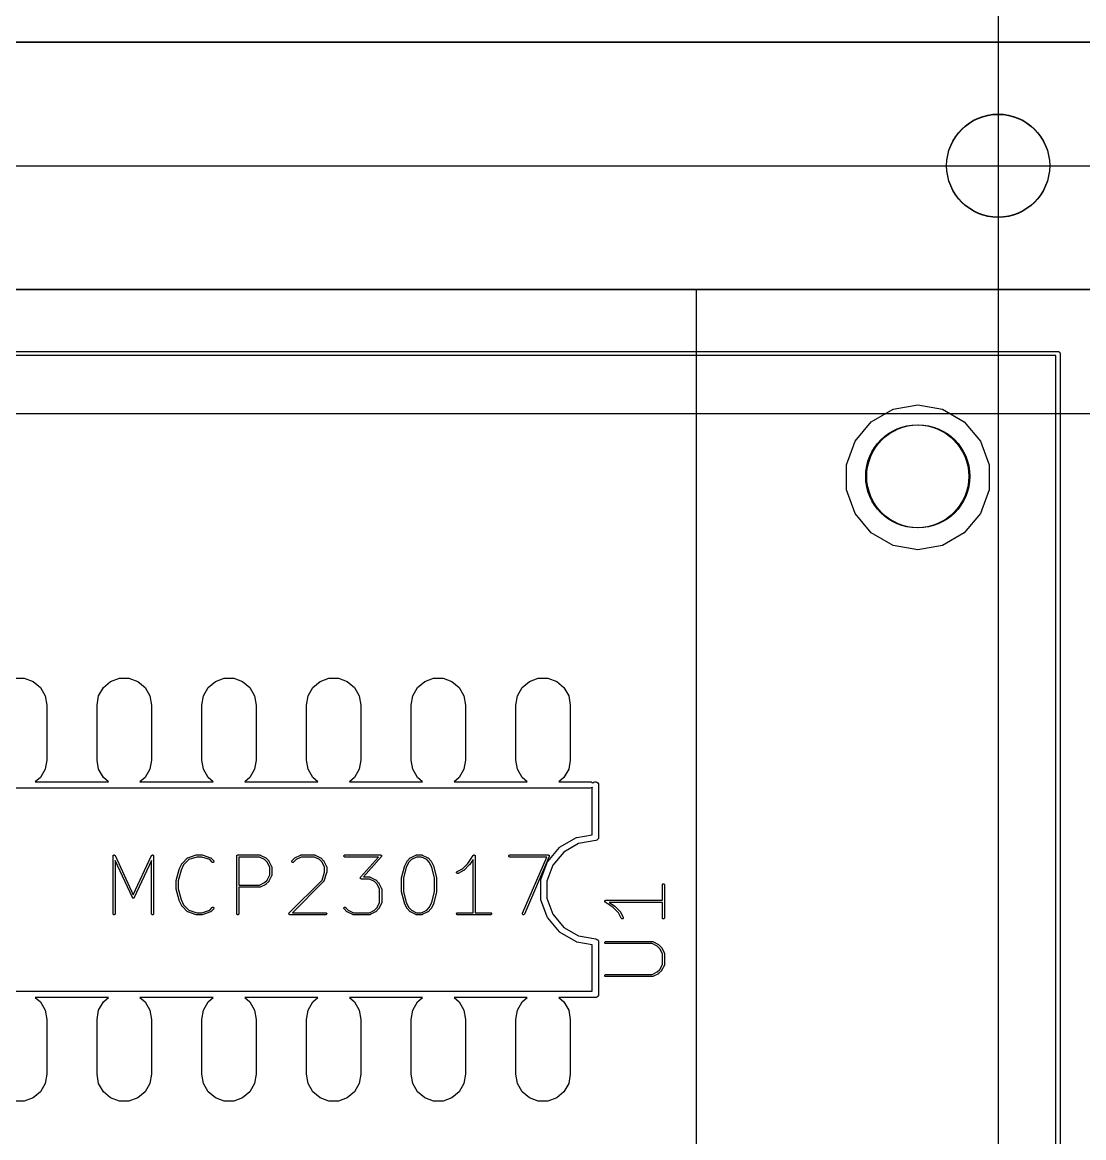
# Model space of a CAD drawing. Header units: millimetres. Extents: x 30 to 728, y -111 to 447.
# Drawn here: x 178.49 to 204.23, y 180.07 to 207.12 of the extents above; entities that cross this region are included whole.
import ezdxf

# ---------------------------------------------------------------- set-up
doc = ezdxf.new("R2010")
doc.units = ezdxf.units.MM
for name, color, linetype in [('BLACK', 7, 'Continuous'), ('プレート', 6, 'Continuous'), ('上壁', 4, 'Continuous'), ('下壁1', 150, 'Continuous'), ('下壁2', 2, 'Continuous'), ('化粧板', 1, 'Continuous'), ('参照PCB', 7, 'Continuous'), ('寸法', 21, 'Continuous'), ('裏面', 3, 'Continuous')]:
    doc.layers.add(name, color=color, linetype=linetype)
doc.layers.add('補助線', color=4, linetype='Continuous', transparency=0.8)

# ---------------------------------------------------------------- blocks, each defined once
blk = doc.blocks.new('hhskb-F.SilkS')
at = {"layer": 'BLACK'}
for p, q in [((165.999, -30.3493), (166.6, -30.2433)), ((166.6, -30.2433), (167.201, -30.3493)), ((165.471, -30.6543), (165.999, -30.3493)), ((167.201, -30.3493), (167.729, -30.6543)), ((165.079, -31.1217), (165.471, -30.6543)), ((167.729, -30.6543), (168.121, -31.1217)), ((164.87, -31.695), (165.079, -31.1217)), ((168.121, -31.1217), (168.33, -31.695)), ((164.87, -32.305), (164.87, -31.695)), ((168.33, -31.695), (168.33, -32.305)), ((165.079, -32.8783), (164.87, -32.305)), ((168.33, -32.305), (168.121, -32.8783)), ((165.471, -33.3457), (165.079, -32.8783)), ((168.121, -32.8783), (167.729, -33.3457)), ((165.999, -33.6507), (165.471, -33.3457)), ((167.729, -33.3457), (167.201, -33.6507)), ((166.6, -33.7567), (165.999, -33.6507)), ((167.201, -33.6507), (166.6, -33.7567)), ((144.695, -36.8742), (144.925, -36.8742)), ((144.925, -36.8742), (145.14, -36.9526)), ((145.14, -36.9526), (145.316, -37.1001)), ((146.844, -37.1001), (147.02, -36.9526)), ((147.02, -36.9526), (147.235, -36.8742)), ((147.235, -36.8742), (147.465, -36.8742)), ((147.465, -36.8742), (147.68, -36.9526)), ((147.68, -36.9526), (147.856, -37.1001)), ((149.384, -37.1001), (149.56, -36.9526)), ((149.56, -36.9526), (149.775, -36.8742)), ((149.775, -36.8742), (150.005, -36.8742)), ((150.005, -36.8742), (150.22, -36.9526)), ((150.22, -36.9526), (150.396, -37.1001)), ((151.924, -37.1001), (152.1, -36.9526)), ((152.1, -36.9526), (152.315, -36.8742)), ((152.315, -36.8742), (152.545, -36.8742)), ((152.545, -36.8742), (152.76, -36.9526)), ((152.76, -36.9526), (152.936, -37.1001)), ((154.464, -37.1001), (154.64, -36.9526)), ((154.64, -36.9526), (154.855, -36.8742)), ((154.855, -36.8742), (155.085, -36.8742)), ((155.085, -36.8742), (155.3, -36.9526)), ((155.3, -36.9526), (155.476, -37.1001)), ((157.004, -37.1001), (157.18, -36.9526)), ((157.18, -36.9526), (157.395, -36.8742)), ((157.395, -36.8742), (157.625, -36.8742)), ((157.625, -36.8742), (157.84, -36.9526)), ((157.84, -36.9526), (158.016, -37.1001)), ((145.316, -37.1001), (145.431, -37.2987)), ((145.431, -37.2987), (145.47, -37.5246)), ((146.69, -37.5246), (146.729, -37.2987)), ((146.729, -37.2987), (146.844, -37.1001)), ((147.856, -37.1001), (147.971, -37.2987)), ((147.971, -37.2987), (148.01, -37.5246)), ((149.23, -37.5246), (149.269, -37.2987)), ((149.269, -37.2987), (149.384, -37.1001)), ((150.396, -37.1001), (150.511, -37.2987)), ((150.511, -37.2987), (150.55, -37.5246)), ((151.77, -37.5246), (151.809, -37.2987)), ((151.809, -37.2987), (151.924, -37.1001)), ((152.936, -37.1001), (153.051, -37.2987)), ((153.051, -37.2987), (153.09, -37.5246)), ((154.31, -37.5246), (154.349, -37.2987)), ((154.349, -37.2987), (154.464, -37.1001)), ((155.476, -37.1001), (155.591, -37.2987)), ((155.591, -37.2987), (155.63, -37.5246)), ((156.85, -37.5246), (156.889, -37.2987)), ((156.889, -37.2987), (157.004, -37.1001)), ((158.016, -37.1001), (158.131, -37.2987)), ((158.131, -37.2987), (158.17, -37.5246)), ((145.47, -37.5246), (145.47, -38.8554)), ((146.69, -38.8554), (146.69, -37.5246)), ((148.01, -37.5246), (148.01, -38.8554)), ((149.23, -38.8554), (149.23, -37.5246)), ((150.55, -37.5246), (150.55, -38.8554)), ((151.77, -38.8554), (151.77, -37.5246)), ((153.09, -37.5246), (153.09, -38.8554)), ((154.31, -38.8554), (154.31, -37.5246)), ((155.63, -37.5246), (155.63, -38.8554)), ((156.85, -38.8554), (156.85, -37.5246)), ((158.17, -37.5246), (158.17, -38.8554)), ((145.47, -38.8554), (145.431, -39.0813)), ((146.729, -39.0813), (146.69, -38.8554)), ((148.01, -38.8554), (147.971, -39.0813)), ((149.269, -39.0813), (149.23, -38.8554)), ((150.55, -38.8554), (150.511, -39.0813)), ((151.809, -39.0813), (151.77, -38.8554)), ((153.09, -38.8554), (153.051, -39.0813)), ((154.349, -39.0813), (154.31, -38.8554)), ((155.63, -38.8554), (155.591, -39.0813)), ((156.889, -39.0813), (156.85, -38.8554)), ((158.17, -38.8554), (158.131, -39.0813)), ((145.431, -39.0813), (145.316, -39.2799)), ((146.844, -39.2799), (146.729, -39.0813)), ((147.971, -39.0813), (147.856, -39.2799)), ((149.384, -39.2799), (149.269, -39.0813)), ((150.511, -39.0813), (150.396, -39.2799)), ((151.924, -39.2799), (151.809, -39.0813)), ((153.051, -39.0813), (152.936, -39.2799)), ((154.464, -39.2799), (154.349, -39.0813)), ((155.591, -39.0813), (155.476, -39.2799)), ((157.004, -39.2799), (156.889, -39.0813)), ((158.131, -39.0813), (158.016, -39.2799)), ((145.316, -39.2799), (145.192, -39.3838)), ((145.192, -39.3838), (146.968, -39.3838)), ((146.968, -39.3838), (146.844, -39.2799)), ((147.856, -39.2799), (147.732, -39.3838)), ((147.732, -39.3838), (149.508, -39.3838)), ((149.508, -39.3838), (149.384, -39.2799)), ((150.396, -39.2799), (150.272, -39.3838)), ((150.272, -39.3838), (152.048, -39.3838)), ((152.048, -39.3838), (151.924, -39.2799)), ((152.936, -39.2799), (152.812, -39.3838)), ((152.812, -39.3838), (154.588, -39.3838)), ((154.588, -39.3838), (154.464, -39.2799)), ((155.476, -39.2799), (155.352, -39.3838)), ((155.352, -39.3838), (157.128, -39.3838)), ((157.128, -39.3838), (157.004, -39.2799)), ((158.016, -39.2799), (157.892, -39.3838)), ((157.892, -39.3838), (158.653, -39.3838)), ((158.653, -39.3838), (158.679, -39.3884)), ((158.679, -39.3884), (158.702, -39.4016)), ((158.702, -39.4016), (158.717, -39.4193)), ((158.717, -39.4193), (158.722, -39.411)), ((158.722, -39.411), (158.742, -39.394)), ((158.742, -39.394), (158.767, -39.385)), ((158.767, -39.385), (158.793, -39.385)), ((158.793, -39.385), (158.818, -39.394)), ((158.818, -39.394), (158.838, -39.411)), ((158.838, -39.411), (158.852, -39.4339)), ((158.852, -39.4339), (158.856, -39.46)), ((158.856, -39.46), (158.856, -40.73)), ((158.653, -39.5362), (123.296, -39.5362)), ((158.679, -39.5316), (158.653, -39.5362)), ((158.702, -39.5184), (158.679, -39.5316)), ((158.704, -39.5162), (158.702, -39.5184)), ((158.704, -40.6661), (158.704, -39.5162)), ((157.926, -40.9611), (158.308, -40.7406)), ((158.308, -40.7406), (158.32, -40.7361)), ((158.308, -40.7406), (158.308, -40.7406)), ((158.32, -40.7361), (158.332, -40.7315)), ((158.332, -40.7315), (158.704, -40.6661)), ((158.793, -40.805), (158.372, -40.8793)), ((158.818, -40.796), (158.793, -40.805)), ((158.838, -40.779), (158.818, -40.796)), ((158.852, -40.7561), (158.838, -40.779)), ((158.856, -40.73), (158.852, -40.7561)), ((157.622, -41.316), (157.905, -40.9781)), ((158.013, -41.0864), (157.747, -41.4037)), ((157.905, -40.9781), (157.926, -40.9611)), ((157.905, -40.9781), (157.905, -40.9781)), ((158.372, -40.8793), (158.013, -41.0864)), ((147.078, -41.1825), (147.079, -41.1793)), ((147.078, -42.5825), (147.078, -41.1825)), ((147.079, -41.1751), (147.08, -41.174)), ((147.079, -41.1761), (147.079, -41.1751)), ((147.079, -41.1793), (147.079, -41.1761)), ((147.08, -41.174), (147.081, -41.1712)), ((147.081, -41.1712), (147.083, -41.1682)), ((147.083, -41.1674), (147.084, -41.1665)), ((147.083, -41.1682), (147.083, -41.1674)), ((147.084, -41.1665), (147.086, -41.1644)), ((147.086, -41.1644), (147.089, -41.1621)), ((147.089, -41.1621), (147.09, -41.1616)), ((147.09, -41.1616), (147.091, -41.1609)), ((147.091, -41.1609), (147.094, -41.1598)), ((147.094, -41.1598), (147.097, -41.1584)), ((147.097, -41.1584), (147.098, -41.1583)), ((147.098, -41.1583), (147.099, -41.1579)), ((147.099, -41.1579), (147.102, -41.1579)), ((147.102, -41.1579), (147.105, -41.1576)), ((147.105, -41.1576), (147.106, -41.1579)), ((147.106, -41.1579), (147.107, -41.1579)), ((147.107, -41.1579), (147.11, -41.159)), ((147.11, -41.159), (147.114, -41.1599)), ((147.114, -41.1599), (147.114, -41.1605)), ((147.114, -41.1605), (147.116, -41.1609)), ((147.116, -41.1609), (147.118, -41.163)), ((147.118, -41.163), (147.121, -41.1649)), ((147.121, -41.1649), (147.121, -41.1658)), ((147.121, -41.1658), (147.122, -41.1665)), ((147.122, -41.1665), (147.124, -41.1693)), ((147.124, -41.1693), (147.126, -41.172)), ((147.126, -41.172), (147.57, -42.1234)), ((147.547, -42.1931), (147.128, -41.2952)), ((147.128, -41.2952), (147.128, -42.5825)), ((147.57, -42.1234), (148.014, -41.172)), ((148.011, -41.2952), (147.592, -42.1931)), ((148.011, -42.5825), (148.011, -41.2952)), ((148.014, -41.172), (148.016, -41.1693)), ((148.016, -41.1693), (148.017, -41.1665)), ((148.017, -41.1665), (148.018, -41.1658)), ((148.018, -41.1658), (148.019, -41.1649)), ((148.019, -41.1649), (148.021, -41.163)), ((148.021, -41.163), (148.024, -41.1609)), ((148.024, -41.1609), (148.025, -41.1605)), ((148.025, -41.1605), (148.026, -41.1599)), ((148.026, -41.1599), (148.029, -41.159)), ((148.029, -41.159), (148.032, -41.1579)), ((148.032, -41.1579), (148.033, -41.1579)), ((148.033, -41.1579), (148.034, -41.1576)), ((148.034, -41.1576), (148.037, -41.1579)), ((148.037, -41.1579), (148.041, -41.1579)), ((148.041, -41.1579), (148.042, -41.1583)), ((148.042, -41.1583), (148.043, -41.1584)), ((148.043, -41.1584), (148.046, -41.1598)), ((148.046, -41.1598), (148.049, -41.1609)), ((148.049, -41.1609), (148.05, -41.1616)), ((148.05, -41.1616), (148.051, -41.1621)), ((148.051, -41.1621), (148.053, -41.1644)), ((148.053, -41.1644), (148.055, -41.1665)), ((148.055, -41.1665), (148.056, -41.1674)), ((148.056, -41.1674), (148.057, -41.1682)), ((148.057, -41.1682), (148.058, -41.1712)), ((148.058, -41.1712), (148.06, -41.174)), ((148.06, -41.174), (148.06, -41.1751)), ((148.06, -41.1751), (148.06, -41.1761)), ((148.06, -41.1761), (148.061, -41.1793)), ((148.061, -41.1793), (148.061, -41.1825)), ((148.061, -41.1825), (148.061, -42.5825)), ((148.681, -41.5047), (148.747, -41.3714)), ((148.747, -41.3714), (148.75, -41.3681)), ((148.75, -41.3681), (148.752, -41.3649)), ((148.752, -41.3649), (148.885, -41.2315)), ((148.917, -41.2711), (148.79, -41.3973)), ((148.885, -41.2315), (148.887, -41.2307)), ((148.887, -41.2296), (148.89, -41.2282)), ((148.887, -41.2307), (148.887, -41.2296)), ((148.89, -41.2282), (148.892, -41.2265)), ((148.892, -41.2265), (148.894, -41.2262)), ((148.894, -41.2262), (148.895, -41.2255)), ((148.895, -41.2255), (149.095, -41.1588)), ((149.107, -41.2075), (148.917, -41.2711)), ((149.095, -41.1588), (149.099, -41.1582)), ((149.099, -41.1582), (149.103, -41.1575)), ((149.103, -41.1575), (149.236, -41.1575)), ((149.232, -41.2075), (149.107, -41.2075)), ((149.423, -41.271), (149.232, -41.2075)), ((149.236, -41.1575), (149.24, -41.1582)), ((149.24, -41.1582), (149.244, -41.1588)), ((149.244, -41.1588), (149.444, -41.2255)), ((149.485, -41.3335), (149.423, -41.271)), ((149.444, -41.2255), (149.446, -41.2262)), ((149.446, -41.2262), (149.447, -41.2265)), ((149.447, -41.2265), (149.449, -41.2282)), ((149.449, -41.2282), (149.452, -41.2296)), ((149.452, -41.2296), (149.453, -41.2307)), ((149.453, -41.2307), (149.454, -41.2315)), ((149.454, -41.2315), (149.521, -41.2982)), ((149.492, -41.3385), (149.485, -41.3335)), ((149.501, -41.3408), (149.492, -41.3385)), ((149.509, -41.34), (149.501, -41.3408)), ((149.517, -41.3363), (149.509, -41.34)), ((149.523, -41.3302), (149.517, -41.3363)), ((149.521, -41.2982), (149.526, -41.3053)), ((149.527, -41.3223), (149.523, -41.3302)), ((149.526, -41.3053), (149.528, -41.3137)), ((149.528, -41.3137), (149.527, -41.3223)), ((150.078, -41.1782), (150.079, -41.1761)), ((150.078, -41.1804), (150.078, -41.1782)), ((150.078, -41.1825), (150.078, -41.1804)), ((150.078, -42.5825), (150.078, -41.1825)), ((150.079, -41.1761), (150.08, -41.174)), ((150.08, -41.174), (150.081, -41.1721)), ((150.081, -41.17), (150.083, -41.1684)), ((150.081, -41.1721), (150.081, -41.17)), ((150.083, -41.1684), (150.084, -41.1665)), ((150.084, -41.1665), (150.086, -41.1651)), ((150.086, -41.1651), (150.087, -41.1634)), ((150.087, -41.1634), (150.089, -41.1623)), ((150.089, -41.1623), (150.091, -41.1609)), ((150.091, -41.1609), (150.093, -41.1601)), ((150.093, -41.1601), (150.094, -41.159)), ((150.094, -41.159), (150.097, -41.1587)), ((150.097, -41.1587), (150.099, -41.1579)), ((150.099, -41.1579), (150.101, -41.1579)), ((150.101, -41.1579), (150.103, -41.1575)), ((150.103, -41.1575), (150.636, -41.1575)), ((150.128, -41.2075), (150.128, -41.8909)), ((150.63, -41.2075), (150.128, -41.2075)), ((150.755, -41.2697), (150.63, -41.2075)), ((150.636, -41.1575), (150.638, -41.1578)), ((150.638, -41.1578), (150.639, -41.1577)), ((150.639, -41.1577), (150.642, -41.1585)), ((150.642, -41.1585), (150.645, -41.159)), ((150.645, -41.159), (150.646, -41.1598)), ((150.646, -41.1598), (150.648, -41.1602)), ((150.648, -41.1602), (150.781, -41.2268)), ((150.816, -41.3307), (150.755, -41.2697)), ((150.781, -41.2268), (150.784, -41.2292)), ((150.784, -41.2292), (150.787, -41.2315)), ((150.787, -41.2315), (150.854, -41.2982)), ((150.878, -41.4551), (150.816, -41.3307)), ((150.854, -41.2982), (150.856, -41.3015)), ((150.856, -41.3015), (150.859, -41.3047)), ((150.859, -41.3047), (150.925, -41.438)), ((151.411, -41.3137), (151.414, -41.3053)), ((151.412, -41.3223), (151.411, -41.3137)), ((151.416, -41.3302), (151.412, -41.3223)), ((151.414, -41.3053), (151.419, -41.2982)), ((151.422, -41.3363), (151.416, -41.3302)), ((151.419, -41.2982), (151.485, -41.2315)), ((151.43, -41.34), (151.422, -41.3363)), ((151.439, -41.3408), (151.43, -41.34)), ((151.447, -41.3385), (151.439, -41.3408)), ((151.454, -41.3335), (151.447, -41.3385)), ((151.518, -41.2697), (151.454, -41.3335)), ((151.485, -41.2315), (151.489, -41.2292)), ((151.489, -41.2292), (151.492, -41.2268)), ((151.492, -41.2268), (151.625, -41.1602)), ((151.642, -41.2075), (151.518, -41.2697)), ((151.625, -41.1602), (151.627, -41.1598)), ((151.627, -41.1598), (151.628, -41.159)), ((151.628, -41.159), (151.631, -41.1585)), ((151.631, -41.1585), (151.633, -41.1577)), ((151.633, -41.1577), (151.635, -41.1578)), ((151.635, -41.1578), (151.636, -41.1575)), ((151.636, -41.1575), (151.97, -41.1575)), ((151.964, -41.2075), (151.642, -41.2075)), ((152.088, -41.2697), (151.964, -41.2075)), ((151.97, -41.1575), (151.971, -41.1578)), ((151.971, -41.1578), (151.973, -41.1577)), ((151.973, -41.1577), (151.975, -41.1585)), ((151.975, -41.1585), (151.978, -41.159)), ((151.978, -41.159), (151.979, -41.1598)), ((151.979, -41.1598), (151.981, -41.1602)), ((151.981, -41.1602), (152.114, -41.2268)), ((152.149, -41.3307), (152.088, -41.2697)), ((152.114, -41.2268), (152.117, -41.2292)), ((152.117, -41.2292), (152.121, -41.2315)), ((152.121, -41.2315), (152.187, -41.2982)), ((152.211, -41.4551), (152.149, -41.3307)), ((152.187, -41.2982), (152.19, -41.3015)), ((152.19, -41.3015), (152.192, -41.3047)), ((152.192, -41.3047), (152.259, -41.438)), ((152.678, -41.1782), (152.681, -41.17)), ((152.678, -41.1869), (152.678, -41.1782)), ((152.681, -41.195), (152.678, -41.1869)), ((152.681, -41.17), (152.687, -41.1634)), ((152.687, -41.2017), (152.681, -41.195)), ((152.687, -41.1634), (152.694, -41.159)), ((152.694, -41.206), (152.687, -41.2017)), ((152.694, -41.159), (152.703, -41.1575)), ((152.703, -41.2075), (152.694, -41.206)), ((152.703, -41.1575), (153.57, -41.1575)), ((153.515, -41.2075), (152.703, -41.2075)), ((153.084, -41.6994), (153.515, -41.2075)), ((153.588, -41.199), (153.158, -41.6909)), ((153.57, -41.1575), (153.572, -41.158)), ((153.572, -41.158), (153.575, -41.158)), ((153.575, -41.158), (153.576, -41.1587)), ((153.576, -41.1587), (153.578, -41.159)), ((153.578, -41.159), (153.58, -41.1603)), ((153.58, -41.1603), (153.583, -41.1611)), ((153.583, -41.1611), (153.584, -41.1624)), ((153.584, -41.1624), (153.586, -41.1634)), ((153.586, -41.1634), (153.587, -41.1653)), ((153.587, -41.1653), (153.589, -41.1669)), ((153.59, -41.1969), (153.588, -41.199)), ((153.589, -41.1669), (153.59, -41.1686)), ((153.59, -41.1686), (153.591, -41.17)), ((153.591, -41.195), (153.59, -41.1969)), ((153.591, -41.17), (153.592, -41.1723)), ((153.592, -41.1932), (153.591, -41.195)), ((153.592, -41.1723), (153.593, -41.1745)), ((153.593, -41.1916), (153.592, -41.1932)), ((153.593, -41.1745), (153.594, -41.1764)), ((153.594, -41.1869), (153.593, -41.1892)), ((153.593, -41.1892), (153.593, -41.1916)), ((153.594, -41.1764), (153.594, -41.1782)), ((153.594, -41.1782), (153.594, -41.1806)), ((153.594, -41.1806), (153.595, -41.1831)), ((153.595, -41.1831), (153.594, -41.1849)), ((153.594, -41.1849), (153.594, -41.1869)), ((154.147, -41.438), (154.214, -41.3047)), ((154.257, -41.3307), (154.193, -41.4579)), ((154.214, -41.3047), (154.216, -41.3015)), ((154.216, -41.3015), (154.219, -41.2982)), ((154.219, -41.2982), (154.285, -41.2315)), ((154.318, -41.2697), (154.257, -41.3307)), ((154.285, -41.2315), (154.289, -41.2292)), ((154.289, -41.2292), (154.292, -41.2268)), ((154.292, -41.2268), (154.425, -41.1602)), ((154.442, -41.2075), (154.318, -41.2697)), ((154.425, -41.1602), (154.427, -41.1598)), ((154.427, -41.1598), (154.428, -41.159)), ((154.428, -41.159), (154.431, -41.1585)), ((154.431, -41.1585), (154.433, -41.1577)), ((154.433, -41.1577), (154.435, -41.1578)), ((154.435, -41.1578), (154.436, -41.1575)), ((154.436, -41.1575), (154.57, -41.1575)), ((154.564, -41.2075), (154.442, -41.2075)), ((154.688, -41.2697), (154.564, -41.2075)), ((154.57, -41.1575), (154.571, -41.1578)), ((154.571, -41.1578), (154.573, -41.1577)), ((154.573, -41.1577), (154.575, -41.1585)), ((154.575, -41.1585), (154.578, -41.159)), ((154.578, -41.159), (154.579, -41.1598)), ((154.579, -41.1598), (154.581, -41.1602)), ((154.581, -41.1602), (154.714, -41.2268)), ((154.749, -41.3307), (154.688, -41.2697)), ((154.714, -41.2268), (154.717, -41.2292)), ((154.717, -41.2292), (154.721, -41.2315)), ((154.721, -41.2315), (154.787, -41.2982)), ((154.813, -41.4579), (154.749, -41.3307)), ((154.787, -41.2982), (154.79, -41.3015)), ((154.79, -41.3015), (154.792, -41.3047)), ((154.792, -41.3047), (154.859, -41.438)), ((155.555, -41.4953), (155.684, -41.3666)), ((155.684, -41.3666), (155.816, -41.1687)), ((155.811, -41.2651), (155.724, -41.3964)), ((155.811, -42.5575), (155.811, -41.2651)), ((155.816, -41.1677), (155.817, -41.1665)), ((155.816, -41.1687), (155.816, -41.1677)), ((155.817, -41.1665), (155.819, -41.1645)), ((155.819, -41.1645), (155.822, -41.1624)), ((155.822, -41.1624), (155.823, -41.1618)), ((155.823, -41.1618), (155.824, -41.1609)), ((155.824, -41.1609), (155.827, -41.1599)), ((155.827, -41.1599), (155.829, -41.1585)), ((155.829, -41.1585), (155.831, -41.1584)), ((155.831, -41.1584), (155.832, -41.1579)), ((155.832, -41.1579), (155.835, -41.1579)), ((155.835, -41.1579), (155.838, -41.1576)), ((155.838, -41.1576), (155.839, -41.1579)), ((155.839, -41.1579), (155.841, -41.1579)), ((155.841, -41.1579), (155.843, -41.1589)), ((155.843, -41.1589), (155.846, -41.1596)), ((155.846, -41.1596), (155.848, -41.1604)), ((155.848, -41.1604), (155.849, -41.1609)), ((155.849, -41.1609), (155.851, -41.1628)), ((155.851, -41.1628), (155.854, -41.1645)), ((155.854, -41.1645), (155.854, -41.1656)), ((155.854, -41.1656), (155.855, -41.1665)), ((155.855, -41.1665), (155.857, -41.169)), ((155.857, -41.169), (155.859, -41.1715)), ((155.859, -41.1715), (155.859, -41.1728)), ((155.859, -41.1728), (155.86, -41.174)), ((155.86, -41.174), (155.86, -41.1769)), ((155.86, -41.1769), (155.861, -41.1798)), ((155.861, -41.1798), (155.861, -41.1812)), ((155.861, -41.1812), (155.861, -41.1825)), ((155.861, -41.1825), (155.861, -42.5575)), ((156.678, -41.1782), (156.681, -41.17)), ((156.678, -41.1869), (156.678, -41.1782)), ((156.681, -41.195), (156.678, -41.1869)), ((156.681, -41.17), (156.687, -41.1634)), ((156.687, -41.2017), (156.681, -41.195)), ((156.687, -41.1634), (156.694, -41.159)), ((156.694, -41.206), (156.687, -41.2017)), ((156.694, -41.159), (156.703, -41.1575)), ((156.703, -41.2075), (156.694, -41.206)), ((156.703, -41.1575), (157.636, -41.1575)), ((157.598, -41.2075), (156.703, -41.2075)), ((157.013, -42.5727), (157.598, -41.2075)), ((157.659, -41.1924), (157.059, -42.5924)), ((157.458, -41.7534), (157.609, -41.3389)), ((157.609, -41.3389), (157.619, -41.3217)), ((157.609, -41.3389), (157.609, -41.3389)), ((157.619, -41.3217), (157.622, -41.316)), ((157.622, -41.316), (157.622, -41.316)), ((157.636, -41.1575), (157.639, -41.158)), ((157.639, -41.158), (157.642, -41.1582)), ((157.642, -41.1582), (157.643, -41.1588)), ((157.643, -41.1588), (157.645, -41.159)), ((157.645, -41.159), (157.647, -41.1605)), ((157.647, -41.1605), (157.65, -41.1616)), ((157.65, -41.1616), (157.651, -41.1626)), ((157.651, -41.1626), (157.652, -41.1634)), ((157.652, -41.1634), (157.654, -41.1656)), ((157.654, -41.1656), (157.656, -41.1676)), ((157.656, -41.1676), (157.657, -41.1689)), ((157.657, -41.1689), (157.658, -41.17)), ((157.658, -41.17), (157.659, -41.1727)), ((157.659, -41.1727), (157.66, -41.1753)), ((157.66, -41.1896), (157.659, -41.1924)), ((157.66, -41.1753), (157.66, -41.1768)), ((157.66, -41.1768), (157.661, -41.1782)), ((157.661, -41.1869), (157.66, -41.1896)), ((157.661, -41.1782), (157.661, -41.1811)), ((157.661, -41.1811), (157.661, -41.1839)), ((157.661, -41.1839), (157.661, -41.1854)), ((157.661, -41.1854), (157.661, -41.1869)), ((148.612, -41.7765), (148.679, -41.5098)), ((148.727, -41.5246), (148.661, -41.7856)), ((148.679, -41.5098), (148.68, -41.5073)), ((148.68, -41.5073), (148.681, -41.5047)), ((148.79, -41.3973), (148.727, -41.5246)), ((150.816, -41.7677), (150.878, -41.6433)), ((150.878, -41.6433), (150.878, -41.4551)), ((150.925, -41.438), (150.926, -41.4394)), ((150.926, -41.4394), (150.926, -41.4406)), ((150.926, -41.4406), (150.927, -41.4435)), ((150.927, -41.4435), (150.928, -41.4463)), ((150.928, -41.4463), (150.928, -41.4478)), ((150.928, -41.4478), (150.928, -41.4492)), ((150.928, -41.4492), (150.928, -41.6492)), ((150.928, -41.6492), (150.928, -41.6506)), ((152.148, -41.769), (152.211, -41.5785)), ((152.26, -41.5904), (152.193, -41.7904)), ((152.211, -41.5785), (152.211, -41.4551)), ((152.259, -41.438), (152.259, -41.4394)), ((152.259, -41.4394), (152.26, -41.4406)), ((152.26, -41.4406), (152.26, -41.4435)), ((152.26, -41.4435), (152.261, -41.4463)), ((152.261, -41.5865), (152.26, -41.5904)), ((152.261, -41.4463), (152.261, -41.4478)), ((152.261, -41.4478), (152.261, -41.4492)), ((152.261, -41.4492), (152.261, -41.5825)), ((152.261, -41.5825), (152.261, -41.5865)), ((154.079, -41.7098), (154.145, -41.4431)), ((154.193, -41.4579), (154.128, -41.7189)), ((154.145, -41.4431), (154.147, -41.4406)), ((154.147, -41.4406), (154.147, -41.438)), ((154.878, -41.7189), (154.813, -41.4579)), ((154.859, -41.438), (154.859, -41.4406)), ((154.859, -41.4406), (154.861, -41.4431)), ((154.861, -41.4431), (154.927, -41.7098)), ((155.411, -41.581), (155.413, -41.5726)), ((155.412, -41.5897), (155.411, -41.581)), ((155.416, -41.5974), (155.412, -41.5897)), ((155.413, -41.5726), (155.418, -41.5653)), ((155.423, -41.6034), (155.416, -41.5974)), ((155.418, -41.5653), (155.425, -41.5602)), ((155.431, -41.6068), (155.423, -41.6034)), ((155.425, -41.5602), (155.555, -41.4953)), ((155.439, -41.6074), (155.431, -41.6068)), ((155.448, -41.6049), (155.439, -41.6074)), ((155.581, -41.5382), (155.448, -41.6049)), ((155.584, -41.5358), (155.581, -41.5382)), ((155.587, -41.5335), (155.584, -41.5358)), ((155.721, -41.4002), (155.587, -41.5335)), ((155.722, -41.3982), (155.721, -41.4002)), ((155.724, -41.3964), (155.722, -41.3982)), ((157.747, -41.4037), (157.605, -41.7929)), ((148.611, -41.7825), (148.612, -41.7795)), ((148.611, -41.9825), (148.611, -41.7825)), ((148.612, -41.7795), (148.612, -41.7765)), ((148.661, -41.7856), (148.661, -41.9795)), ((150.128, -41.8909), (150.63, -41.8909)), ((150.63, -41.8909), (150.755, -41.8287)), ((150.781, -41.8716), (150.648, -41.9382)), ((150.755, -41.8287), (150.816, -41.7677)), ((150.784, -41.8692), (150.781, -41.8716)), ((150.787, -41.8669), (150.784, -41.8692)), ((150.854, -41.8002), (150.787, -41.8669)), ((150.856, -41.7969), (150.854, -41.8002)), ((150.859, -41.7937), (150.856, -41.7969)), ((150.925, -41.6604), (150.859, -41.7937)), ((150.926, -41.659), (150.925, -41.6604)), ((150.927, -41.6549), (150.926, -41.6578)), ((150.926, -41.6578), (150.926, -41.659)), ((150.928, -41.6521), (150.927, -41.6549)), ((150.928, -41.6506), (150.928, -41.6521)), ((151.352, -42.5649), (152.148, -41.769)), ((152.187, -41.8002), (151.43, -42.5575)), ((152.188, -41.799), (152.187, -41.8002)), ((152.189, -41.7981), (152.188, -41.799)), ((152.191, -41.7955), (152.189, -41.7981)), ((152.192, -41.7931), (152.191, -41.7955)), ((152.193, -41.7917), (152.192, -41.7931)), ((152.193, -41.7904), (152.193, -41.7917)), ((153.078, -41.7115), (153.079, -41.7092)), ((153.078, -41.7135), (153.078, -41.7115)), ((153.078, -41.7154), (153.078, -41.7135)), ((153.078, -41.7178), (153.078, -41.7154)), ((153.078, -41.7202), (153.078, -41.7178)), ((153.079, -41.722), (153.078, -41.7202)), ((153.079, -41.7092), (153.08, -41.7068)), ((153.079, -41.7239), (153.079, -41.722)), ((153.081, -41.7261), (153.079, -41.7239)), ((153.08, -41.7068), (153.081, -41.7052)), ((153.081, -41.7034), (153.083, -41.7015)), ((153.081, -41.7052), (153.081, -41.7034)), ((153.081, -41.7284), (153.081, -41.7261)), ((153.083, -41.7298), (153.081, -41.7284)), ((153.083, -41.7015), (153.084, -41.6994)), ((153.084, -41.7315), (153.083, -41.7298)), ((153.085, -41.7331), (153.084, -41.7315)), ((153.087, -41.735), (153.085, -41.7331)), ((153.089, -41.736), (153.087, -41.735)), ((153.09, -41.7373), (153.089, -41.736)), ((153.092, -41.7381), (153.09, -41.7373)), ((153.094, -41.7394), (153.092, -41.7381)), ((153.096, -41.7397), (153.094, -41.7394)), ((153.098, -41.7404), (153.096, -41.7397)), ((153.101, -41.7404), (153.098, -41.7404)), ((153.103, -41.7409), (153.101, -41.7404)), ((153.297, -41.7409), (153.103, -41.7409)), ((153.158, -41.6909), (153.303, -41.6909)), ((153.422, -41.8031), (153.297, -41.7409)), ((153.303, -41.6909), (153.304, -41.6911)), ((153.304, -41.6911), (153.306, -41.691)), ((153.306, -41.691), (153.309, -41.6919)), ((153.309, -41.6919), (153.312, -41.6924)), ((153.312, -41.6924), (153.313, -41.6931)), ((153.313, -41.6931), (153.314, -41.6935)), ((153.314, -41.6935), (153.448, -41.7602)), ((153.482, -41.864), (153.422, -41.8031)), ((153.448, -41.7602), (153.451, -41.7626)), ((153.451, -41.7626), (153.454, -41.7649)), ((153.454, -41.7649), (153.521, -41.8315)), ((153.545, -41.9884), (153.482, -41.864)), ((153.521, -41.8315), (153.523, -41.8348)), ((153.523, -41.8348), (153.525, -41.838)), ((153.525, -41.838), (153.592, -41.9714)), ((154.078, -41.7159), (154.079, -41.7129)), ((154.078, -42.0492), (154.078, -41.7159)), ((154.079, -41.7129), (154.079, -41.7098)), ((154.128, -41.7189), (154.128, -42.0461)), ((154.878, -42.0461), (154.878, -41.7189)), ((154.927, -41.7098), (154.927, -41.7129)), ((154.927, -41.7129), (154.928, -41.7159)), ((154.928, -41.7159), (154.928, -42.0492)), ((157.453, -41.7795), (157.458, -41.7534)), ((157.453, -42.2205), (157.453, -41.7795)), ((157.605, -41.7929), (157.605, -42.2071)), ((160.404, -41.8827), (160.406, -41.8741)), ((160.404, -42.2577), (160.404, -41.8827)), ((160.406, -41.8741), (160.41, -41.8666)), ((160.41, -41.8666), (160.417, -41.861)), ((160.417, -41.861), (160.425, -41.858)), ((160.425, -41.858), (160.434, -41.858)), ((160.434, -41.858), (160.442, -41.861)), ((160.442, -41.861), (160.448, -41.8666)), ((160.448, -41.8666), (160.453, -41.8741)), ((160.453, -41.8741), (160.454, -41.8827)), ((160.454, -41.8827), (160.454, -42.6827)), ((148.612, -41.9855), (148.611, -41.9825)), ((148.612, -41.9886), (148.612, -41.9855)), ((148.679, -42.2553), (148.612, -41.9886)), ((148.661, -41.9795), (148.727, -42.2405)), ((150.636, -41.9409), (150.128, -41.9409)), ((150.128, -41.9409), (150.128, -42.5825)), ((150.638, -41.9406), (150.636, -41.9409)), ((150.639, -41.9407), (150.638, -41.9406)), ((150.642, -41.9399), (150.639, -41.9407)), ((150.645, -41.9394), (150.642, -41.9399)), ((150.646, -41.9386), (150.645, -41.9394)), ((150.648, -41.9382), (150.646, -41.9386)), ((153.545, -42.31), (153.545, -41.9884)), ((153.592, -41.9714), (153.592, -41.9727)), ((153.592, -41.9727), (153.593, -41.974)), ((153.593, -41.974), (153.594, -41.9769)), ((153.594, -41.9769), (153.595, -41.9797)), ((153.595, -41.9797), (153.594, -41.9811)), ((153.594, -41.9811), (153.595, -41.9825)), ((153.595, -41.9825), (153.595, -42.3159)), ((154.079, -42.0522), (154.078, -42.0492)), ((154.079, -42.0553), (154.079, -42.0522)), ((154.145, -42.3219), (154.079, -42.0553)), ((154.128, -42.0461), (154.193, -42.3071)), ((154.813, -42.3071), (154.878, -42.0461)), ((154.927, -42.0553), (154.861, -42.3219)), ((154.928, -42.0492), (154.927, -42.0522)), ((154.927, -42.0522), (154.927, -42.0553)), ((147.548, -42.1949), (147.547, -42.1931)), ((147.549, -42.1969), (147.548, -42.1949)), ((147.551, -42.1984), (147.549, -42.1969)), ((147.552, -42.2002), (147.551, -42.1984)), ((147.554, -42.2015), (147.552, -42.2002)), ((147.555, -42.203), (147.554, -42.2015)), ((147.557, -42.2039), (147.555, -42.203)), ((147.559, -42.2052), (147.557, -42.2039)), ((147.561, -42.2058), (147.559, -42.2052)), ((147.563, -42.2067), (147.561, -42.2058)), ((147.565, -42.2069), (147.563, -42.2067)), ((147.567, -42.2074), (147.565, -42.2069)), ((147.57, -42.2072), (147.567, -42.2074)), ((147.572, -42.2074), (147.57, -42.2072)), ((147.574, -42.2069), (147.572, -42.2074)), ((147.576, -42.2067), (147.574, -42.2069)), ((147.578, -42.2058), (147.576, -42.2067)), ((147.58, -42.2052), (147.578, -42.2058)), ((147.582, -42.2039), (147.58, -42.2052)), ((147.584, -42.203), (147.582, -42.2039)), ((147.586, -42.2015), (147.584, -42.203)), ((147.587, -42.2002), (147.586, -42.2015)), ((147.589, -42.1984), (147.587, -42.2002)), ((147.59, -42.1969), (147.589, -42.1984)), ((147.591, -42.1949), (147.59, -42.1969)), ((147.592, -42.1931), (147.591, -42.1949)), ((148.68, -42.2578), (148.679, -42.2553)), ((148.681, -42.2604), (148.68, -42.2578)), ((148.747, -42.3937), (148.681, -42.2604)), ((148.727, -42.2405), (148.79, -42.3677)), ((148.75, -42.3969), (148.747, -42.3937)), ((148.752, -42.4002), (148.75, -42.3969)), ((148.885, -42.5335), (148.752, -42.4002)), ((148.79, -42.3677), (148.917, -42.494)), ((149.423, -42.494), (149.485, -42.4315)), ((149.485, -42.4315), (149.492, -42.4265)), ((149.492, -42.4265), (149.501, -42.4243)), ((149.501, -42.4243), (149.509, -42.4251)), ((149.509, -42.4251), (149.517, -42.4287)), ((149.517, -42.4287), (149.523, -42.4349)), ((149.526, -42.4598), (149.521, -42.4669)), ((149.523, -42.4349), (149.527, -42.4427)), ((149.528, -42.4514), (149.526, -42.4598)), ((149.527, -42.4427), (149.528, -42.4514)), ((152.678, -42.4514), (152.679, -42.4427)), ((152.68, -42.4598), (152.678, -42.4514)), ((152.679, -42.4427), (152.683, -42.4349)), ((152.685, -42.4669), (152.68, -42.4598)), ((152.683, -42.4349), (152.689, -42.4287)), ((152.689, -42.4287), (152.697, -42.4251)), ((152.697, -42.4251), (152.705, -42.4243)), ((152.705, -42.4243), (152.714, -42.4265)), ((152.714, -42.4265), (152.721, -42.4315)), ((152.721, -42.4315), (152.784, -42.4953)), ((153.422, -42.4953), (153.482, -42.4344)), ((153.482, -42.4344), (153.545, -42.31)), ((153.525, -42.4604), (153.523, -42.4636)), ((153.592, -42.327), (153.525, -42.4604)), ((153.593, -42.3244), (153.592, -42.3257)), ((153.592, -42.3257), (153.592, -42.327)), ((153.594, -42.3215), (153.593, -42.3244)), ((153.595, -42.3159), (153.594, -42.3173)), ((153.594, -42.3173), (153.595, -42.3187)), ((153.595, -42.3187), (153.594, -42.3215)), ((154.147, -42.3244), (154.145, -42.3219)), ((154.147, -42.327), (154.147, -42.3244)), ((154.214, -42.4604), (154.147, -42.327)), ((154.193, -42.3071), (154.257, -42.4344)), ((154.216, -42.4636), (154.214, -42.4604)), ((154.257, -42.4344), (154.318, -42.4953)), ((154.688, -42.4953), (154.749, -42.4344)), ((154.749, -42.4344), (154.813, -42.3071)), ((154.792, -42.4604), (154.79, -42.4636)), ((154.859, -42.327), (154.792, -42.4604)), ((154.861, -42.3219), (154.859, -42.3244)), ((154.859, -42.3244), (154.859, -42.327)), ((157.458, -42.2466), (157.453, -42.2205)), ((157.609, -42.6611), (157.458, -42.2466)), ((157.605, -42.2071), (157.747, -42.5963)), ((159.004, -42.2811), (159.005, -42.2797)), ((159.005, -42.284), (159.004, -42.2811)), ((159.005, -42.2783), (159.006, -42.2755)), ((159.005, -42.2797), (159.005, -42.2783)), ((159.005, -42.287), (159.005, -42.284)), ((159.005, -42.2883), (159.005, -42.287)), ((159.005, -42.2897), (159.005, -42.2883)), ((159.007, -42.2924), (159.005, -42.2897)), ((159.006, -42.2726), (159.007, -42.2715)), ((159.006, -42.2755), (159.006, -42.2726)), ((159.007, -42.2715), (159.008, -42.2702)), ((159.008, -42.2952), (159.007, -42.2924)), ((159.008, -42.2702), (159.01, -42.2679)), ((159.009, -42.2962), (159.008, -42.2952)), ((159.009, -42.2975), (159.009, -42.2962)), ((159.011, -42.2995), (159.009, -42.2975)), ((159.01, -42.2679), (159.011, -42.2654)), ((159.011, -42.2654), (159.012, -42.2646)), ((159.013, -42.3018), (159.011, -42.2995)), ((159.012, -42.2646), (159.013, -42.2635)), ((159.013, -42.2635), (159.016, -42.262)), ((159.014, -42.3025), (159.013, -42.3018)), ((159.015, -42.3035), (159.014, -42.3025)), ((159.213, -42.4354), (159.015, -42.3035)), ((159.016, -42.262), (159.018, -42.2603)), ((159.018, -42.2603), (159.02, -42.2599)), ((159.02, -42.2599), (159.021, -42.2592)), ((159.021, -42.2592), (159.024, -42.2587)), ((159.024, -42.2587), (159.027, -42.2578)), ((159.027, -42.2578), (159.028, -42.2579)), ((159.028, -42.2579), (159.029, -42.2577)), ((159.029, -42.2577), (160.404, -42.2577)), ((160.404, -42.3077), (159.112, -42.3077)), ((159.112, -42.3077), (159.243, -42.3952)), ((159.342, -42.5641), (159.213, -42.4354)), ((159.243, -42.3952), (159.245, -42.3969)), ((159.245, -42.3969), (159.247, -42.3983)), ((159.247, -42.3983), (159.38, -42.5317)), ((160.404, -42.6827), (160.404, -42.3077)), ((147.08, -42.5911), (147.078, -42.5825)), ((147.084, -42.5986), (147.08, -42.5911)), ((147.091, -42.6042), (147.084, -42.5986)), ((147.099, -42.6072), (147.091, -42.6042)), ((147.107, -42.6072), (147.099, -42.6072)), ((147.116, -42.6042), (147.107, -42.6072)), ((147.122, -42.5986), (147.116, -42.6042)), ((147.126, -42.5911), (147.122, -42.5986)), ((147.128, -42.5825), (147.126, -42.5911)), ((148.013, -42.5911), (148.011, -42.5825)), ((148.017, -42.5986), (148.013, -42.5911)), ((148.024, -42.6042), (148.017, -42.5986)), ((148.032, -42.6072), (148.024, -42.6042)), ((148.041, -42.6072), (148.032, -42.6072)), ((148.049, -42.6042), (148.041, -42.6072)), ((148.055, -42.5986), (148.049, -42.6042)), ((148.06, -42.5911), (148.055, -42.5986)), ((148.061, -42.5825), (148.06, -42.5911)), ((148.887, -42.5344), (148.885, -42.5335)), ((148.887, -42.5354), (148.887, -42.5344)), ((148.89, -42.5368), (148.887, -42.5354)), ((148.892, -42.5385), (148.89, -42.5368)), ((148.894, -42.5389), (148.892, -42.5385)), ((148.895, -42.5396), (148.894, -42.5389)), ((149.095, -42.6062), (148.895, -42.5396)), ((148.917, -42.494), (149.107, -42.5575)), ((149.099, -42.6068), (149.095, -42.6062)), ((149.103, -42.6075), (149.099, -42.6068)), ((149.236, -42.6075), (149.103, -42.6075)), ((149.107, -42.5575), (149.232, -42.5575)), ((149.232, -42.5575), (149.423, -42.494)), ((149.24, -42.6068), (149.236, -42.6075)), ((149.244, -42.6062), (149.24, -42.6068)), ((149.444, -42.5396), (149.244, -42.6062)), ((149.446, -42.5389), (149.444, -42.5396)), ((149.447, -42.5385), (149.446, -42.5389)), ((149.449, -42.5368), (149.447, -42.5385)), ((149.452, -42.5354), (149.449, -42.5368)), ((149.453, -42.5344), (149.452, -42.5354)), ((149.454, -42.5335), (149.453, -42.5344)), ((149.521, -42.4669), (149.454, -42.5335)), ((150.08, -42.5911), (150.078, -42.5825)), ((150.084, -42.5986), (150.08, -42.5911)), ((150.091, -42.6042), (150.084, -42.5986)), ((150.099, -42.6072), (150.091, -42.6042)), ((150.107, -42.6072), (150.099, -42.6072)), ((150.116, -42.6042), (150.107, -42.6072)), ((150.122, -42.5986), (150.116, -42.6042)), ((150.126, -42.5911), (150.122, -42.5986)), ((150.128, -42.5825), (150.126, -42.5911)), ((151.345, -42.5782), (151.346, -42.5751)), ((151.345, -42.5793), (151.345, -42.5782)), ((151.345, -42.5804), (151.345, -42.5793)), ((151.345, -42.5836), (151.345, -42.5804)), ((151.345, -42.5869), (151.345, -42.5836)), ((151.345, -42.5879), (151.345, -42.5869)), ((151.346, -42.589), (151.345, -42.5879)), ((151.346, -42.5751), (151.347, -42.572)), ((151.347, -42.592), (151.346, -42.589)), ((151.347, -42.572), (151.348, -42.5711)), ((151.348, -42.595), (151.347, -42.592)), ((151.348, -42.57), (151.35, -42.5675)), ((151.348, -42.5711), (151.348, -42.57)), ((151.349, -42.5959), (151.348, -42.595)), ((151.349, -42.5969), (151.349, -42.5959)), ((151.351, -42.5992), (151.349, -42.5969)), ((151.35, -42.5675), (151.352, -42.5649)), ((151.354, -42.6017), (151.351, -42.5992)), ((151.355, -42.6022), (151.354, -42.6017)), ((151.355, -42.603), (151.355, -42.6022)), ((151.358, -42.6044), (151.355, -42.603)), ((151.361, -42.606), (151.358, -42.6044)), ((151.362, -42.6062), (151.361, -42.606)), ((151.363, -42.6067), (151.362, -42.6062)), ((151.366, -42.607), (151.363, -42.6067)), ((151.37, -42.6075), (151.366, -42.607)), ((152.236, -42.6075), (151.37, -42.6075)), ((151.43, -42.5575), (152.236, -42.5575)), ((152.236, -42.5575), (152.245, -42.559)), ((152.245, -42.606), (152.236, -42.6075)), ((152.245, -42.559), (152.252, -42.5634)), ((152.252, -42.6017), (152.245, -42.606)), ((152.252, -42.5634), (152.258, -42.57)), ((152.258, -42.595), (152.252, -42.6017)), ((152.258, -42.57), (152.261, -42.5782)), ((152.261, -42.5869), (152.258, -42.595)), ((152.261, -42.5782), (152.261, -42.5869)), ((152.752, -42.5335), (152.685, -42.4669)), ((152.755, -42.5358), (152.752, -42.5335)), ((152.758, -42.5382), (152.755, -42.5358)), ((152.892, -42.6049), (152.758, -42.5382)), ((152.784, -42.4953), (152.909, -42.5575)), ((152.893, -42.6053), (152.892, -42.6049)), ((152.894, -42.606), (152.893, -42.6053)), ((152.897, -42.6065), (152.894, -42.606)), ((152.9, -42.6074), (152.897, -42.6065)), ((152.902, -42.6073), (152.9, -42.6074)), ((152.903, -42.6075), (152.902, -42.6073)), ((153.303, -42.6075), (152.903, -42.6075)), ((152.909, -42.5575), (153.297, -42.5575)), ((153.297, -42.5575), (153.422, -42.4953)), ((153.304, -42.6073), (153.303, -42.6075)), ((153.306, -42.6074), (153.304, -42.6073)), ((153.309, -42.6065), (153.306, -42.6074)), ((153.312, -42.606), (153.309, -42.6065)), ((153.313, -42.6053), (153.312, -42.606)), ((153.314, -42.6049), (153.313, -42.6053)), ((153.448, -42.5382), (153.314, -42.6049)), ((153.451, -42.5358), (153.448, -42.5382)), ((153.454, -42.5335), (153.451, -42.5358)), ((153.521, -42.4669), (153.454, -42.5335)), ((153.523, -42.4636), (153.521, -42.4669)), ((154.219, -42.4669), (154.216, -42.4636)), ((154.285, -42.5335), (154.219, -42.4669)), ((154.289, -42.5358), (154.285, -42.5335)), ((154.292, -42.5382), (154.289, -42.5358)), ((154.425, -42.6049), (154.292, -42.5382)), ((154.318, -42.4953), (154.442, -42.5575)), ((154.427, -42.6053), (154.425, -42.6049)), ((154.428, -42.606), (154.427, -42.6053)), ((154.431, -42.6065), (154.428, -42.606)), ((154.433, -42.6074), (154.431, -42.6065)), ((154.435, -42.6073), (154.433, -42.6074)), ((154.436, -42.6075), (154.435, -42.6073)), ((154.57, -42.6075), (154.436, -42.6075)), ((154.442, -42.5575), (154.564, -42.5575)), ((154.564, -42.5575), (154.688, -42.4953)), ((154.571, -42.6073), (154.57, -42.6075)), ((154.573, -42.6074), (154.571, -42.6073)), ((154.575, -42.6065), (154.573, -42.6074)), ((154.578, -42.606), (154.575, -42.6065)), ((154.579, -42.6053), (154.578, -42.606)), ((154.581, -42.6049), (154.579, -42.6053)), ((154.714, -42.5382), (154.581, -42.6049)), ((154.717, -42.5358), (154.714, -42.5382)), ((154.721, -42.5335), (154.717, -42.5358)), ((154.787, -42.4669), (154.721, -42.5335)), ((154.79, -42.4636), (154.787, -42.4669)), ((155.412, -42.5782), (155.415, -42.57)), ((155.412, -42.5869), (155.412, -42.5782)), ((155.415, -42.595), (155.412, -42.5869)), ((155.415, -42.57), (155.42, -42.5634)), ((155.42, -42.6017), (155.415, -42.595)), ((155.42, -42.5634), (155.428, -42.559)), ((155.428, -42.606), (155.42, -42.6017)), ((155.428, -42.559), (155.436, -42.5575)), ((155.436, -42.6075), (155.428, -42.606)), ((155.436, -42.5575), (155.811, -42.5575)), ((156.236, -42.6075), (155.436, -42.6075)), ((155.861, -42.5575), (156.236, -42.5575)), ((156.236, -42.5575), (156.245, -42.559)), ((156.245, -42.606), (156.236, -42.6075)), ((156.245, -42.559), (156.252, -42.5634)), ((156.252, -42.6017), (156.245, -42.606)), ((156.252, -42.5634), (156.258, -42.57)), ((156.258, -42.595), (156.252, -42.6017)), ((156.258, -42.57), (156.261, -42.5782)), ((156.261, -42.5869), (156.258, -42.595)), ((156.261, -42.5782), (156.261, -42.5869)), ((157.011, -42.5811), (157.013, -42.5727)), ((157.012, -42.5898), (157.011, -42.5811)), ((157.016, -42.5975), (157.012, -42.5898)), ((157.023, -42.6035), (157.016, -42.5975)), ((157.031, -42.6069), (157.023, -42.6035)), ((157.039, -42.6074), (157.031, -42.6069)), ((157.048, -42.6048), (157.039, -42.6074)), ((157.055, -42.5996), (157.048, -42.6048)), ((157.059, -42.5924), (157.055, -42.5996)), ((157.617, -42.6756), (157.609, -42.6611)), ((157.609, -42.6611), (157.609, -42.6611)), ((157.622, -42.684), (157.617, -42.6756)), ((157.905, -43.0219), (157.622, -42.684)), ((157.622, -42.684), (157.622, -42.684)), ((157.747, -42.5963), (158.013, -42.9136)), ((159.407, -42.6938), (159.342, -42.5641)), ((159.38, -42.5317), (159.383, -42.5349)), ((159.383, -42.5349), (159.385, -42.5382)), ((159.385, -42.5382), (159.452, -42.6715)), ((159.412, -42.7008), (159.407, -42.6938)), ((159.419, -42.7056), (159.412, -42.7008)), ((159.428, -42.7076), (159.419, -42.7056)), ((159.436, -42.7066), (159.428, -42.7076)), ((159.444, -42.7027), (159.436, -42.7066)), ((159.45, -42.6964), (159.444, -42.7027)), ((159.454, -42.6885), (159.45, -42.6964)), ((159.452, -42.6715), (159.454, -42.6798)), ((159.454, -42.6798), (159.454, -42.6885)), ((160.406, -42.6912), (160.404, -42.6827)), ((160.41, -42.6987), (160.406, -42.6912)), ((160.417, -42.7043), (160.41, -42.6987)), ((160.425, -42.7073), (160.417, -42.7043)), ((160.434, -42.7073), (160.425, -42.7073)), ((160.442, -42.7043), (160.434, -42.7073)), ((160.448, -42.6987), (160.442, -42.7043)), ((160.453, -42.6912), (160.448, -42.6987)), ((160.454, -42.6827), (160.453, -42.6912)), ((158.013, -42.9136), (158.372, -43.1207)), ((157.926, -43.0389), (157.905, -43.0219)), ((157.905, -43.0219), (157.905, -43.0219)), ((158.308, -43.2594), (157.926, -43.0389)), ((158.319, -43.2635), (158.308, -43.2594)), ((158.308, -43.2594), (158.308, -43.2594)), ((158.332, -43.2685), (158.319, -43.2635)), ((158.704, -43.3339), (158.332, -43.2685)), ((158.332, -43.2685), (158.332, -43.2685)), ((158.372, -43.1207), (158.793, -43.195)), ((158.793, -43.195), (158.818, -43.204)), ((158.818, -43.204), (158.837, -43.2195)), ((158.837, -43.2195), (158.838, -43.221)), ((158.838, -43.221), (158.852, -43.2439)), ((158.852, -43.2439), (158.856, -43.27)), ((158.856, -43.27), (158.856, -44.54)), ((159.005, -43.2783), (159.008, -43.2702)), ((159.008, -43.2702), (159.013, -43.2635)), ((159.013, -43.2635), (159.021, -43.2592)), ((159.021, -43.2592), (159.029, -43.2577)), ((159.029, -43.2577), (160.163, -43.2577)), ((160.163, -43.2577), (160.164, -43.2579)), ((160.164, -43.2579), (160.166, -43.2578)), ((160.166, -43.2578), (160.168, -43.2587)), ((160.168, -43.2587), (160.171, -43.2592)), ((160.171, -43.2592), (160.172, -43.2599)), ((160.172, -43.2599), (160.174, -43.2603)), ((160.174, -43.2603), (160.307, -43.327)), ((158.704, -44.4638), (158.704, -43.3339)), ((159.005, -43.287), (159.005, -43.2783)), ((159.008, -43.2952), (159.005, -43.287)), ((159.013, -43.3018), (159.008, -43.2952)), ((159.021, -43.3062), (159.013, -43.3018)), ((159.029, -43.3077), (159.021, -43.3062)), ((160.157, -43.3077), (159.029, -43.3077)), ((160.281, -43.3699), (160.157, -43.3077)), ((160.342, -43.4308), (160.281, -43.3699)), ((160.307, -43.327), (160.31, -43.3294)), ((160.31, -43.3294), (160.314, -43.3317)), ((160.314, -43.3317), (160.38, -43.3983)), ((160.404, -43.5552), (160.342, -43.4308)), ((160.38, -43.3983), (160.383, -43.4016)), ((160.383, -43.4016), (160.385, -43.4048)), ((160.385, -43.4048), (160.452, -43.5382)), ((160.452, -43.5382), (160.452, -43.5395)), ((160.452, -43.5395), (160.453, -43.5408)), ((160.453, -43.5408), (160.453, -43.5437)), ((160.342, -43.9345), (160.404, -43.8101)), ((160.404, -43.8101), (160.404, -43.5552)), ((160.453, -43.5437), (160.454, -43.5465)), ((160.454, -43.5465), (160.454, -43.5479)), ((160.454, -43.5479), (160.454, -43.5493)), ((160.454, -43.5493), (160.454, -43.816)), ((159.005, -44.0783), (159.008, -44.0702)), ((159.005, -44.087), (159.005, -44.0783)), ((159.008, -44.0702), (159.013, -44.0635)), ((159.013, -44.0635), (159.021, -44.0592)), ((159.021, -44.0592), (159.029, -44.0577)), ((159.029, -44.0577), (160.157, -44.0577)), ((160.157, -44.0577), (160.281, -43.9955)), ((160.307, -44.0384), (160.174, -44.105)), ((160.281, -43.9955), (160.342, -43.9345)), ((160.31, -44.036), (160.307, -44.0384)), ((160.314, -44.0337), (160.31, -44.036)), ((160.38, -43.967), (160.314, -44.0337)), ((160.383, -43.9637), (160.38, -43.967)), ((160.385, -43.9605), (160.383, -43.9637)), ((160.452, -43.8272), (160.385, -43.9605)), ((160.453, -43.8246), (160.452, -43.8258)), ((160.452, -43.8258), (160.452, -43.8272)), ((160.454, -43.8189), (160.453, -43.8217)), ((160.453, -43.8217), (160.453, -43.8246)), ((160.454, -43.816), (160.454, -43.8174)), ((160.454, -43.8174), (160.454, -43.8189)), ((159.008, -44.0952), (159.005, -44.087)), ((159.013, -44.1018), (159.008, -44.0952)), ((159.021, -44.1062), (159.013, -44.1018)), ((159.029, -44.1077), (159.021, -44.1062)), ((160.163, -44.1077), (159.029, -44.1077)), ((160.164, -44.1074), (160.163, -44.1077)), ((160.166, -44.1075), (160.164, -44.1074)), ((160.168, -44.1067), (160.166, -44.1075)), ((160.171, -44.1062), (160.168, -44.1067)), ((160.172, -44.1054), (160.171, -44.1062)), ((160.174, -44.105), (160.172, -44.1054)), ((123.296, -44.4638), (158.704, -44.4638)), ((146.968, -44.6162), (145.192, -44.6162)), ((145.192, -44.6162), (145.316, -44.7201)), ((146.844, -44.7201), (146.968, -44.6162)), ((149.508, -44.6162), (147.732, -44.6162)), ((147.732, -44.6162), (147.856, -44.7201)), ((149.384, -44.7201), (149.508, -44.6162)), ((152.048, -44.6162), (150.272, -44.6162)), ((150.272, -44.6162), (150.396, -44.7201)), ((151.924, -44.7201), (152.048, -44.6162)), ((154.588, -44.6162), (152.812, -44.6162)), ((152.812, -44.6162), (152.936, -44.7201)), ((154.464, -44.7201), (154.588, -44.6162)), ((157.128, -44.6162), (155.352, -44.6162)), ((155.352, -44.6162), (155.476, -44.7201)), ((157.004, -44.7201), (157.128, -44.6162)), ((158.78, -44.6162), (157.892, -44.6162)), ((157.892, -44.6162), (158.016, -44.7201)), ((158.787, -44.615), (158.78, -44.6162)), ((158.793, -44.615), (158.787, -44.615)), ((158.799, -44.6128), (158.793, -44.615)), ((158.806, -44.6116), (158.799, -44.6128)), ((158.812, -44.6083), (158.806, -44.6116)), ((158.818, -44.606), (158.812, -44.6083)), ((158.823, -44.6017), (158.818, -44.606)), ((158.829, -44.5984), (158.823, -44.6017)), ((158.833, -44.5933), (158.829, -44.5984)), ((158.838, -44.589), (158.833, -44.5933)), ((158.842, -44.5832), (158.838, -44.589)), ((158.846, -44.5781), (158.842, -44.5832)), ((158.848, -44.5718), (158.846, -44.5781)), ((158.852, -44.5661), (158.848, -44.5718)), ((158.853, -44.5595), (158.852, -44.5661)), ((158.855, -44.5532), (158.853, -44.5595)), ((158.856, -44.54), (158.855, -44.5466)), ((158.855, -44.5466), (158.855, -44.5532)), ((145.316, -44.7201), (145.431, -44.9187)), ((146.729, -44.9187), (146.844, -44.7201)), ((147.856, -44.7201), (147.971, -44.9187)), ((149.269, -44.9187), (149.384, -44.7201)), ((150.396, -44.7201), (150.511, -44.9187)), ((151.809, -44.9187), (151.924, -44.7201)), ((152.936, -44.7201), (153.051, -44.9187)), ((154.349, -44.9187), (154.464, -44.7201)), ((155.476, -44.7201), (155.591, -44.9187)), ((156.889, -44.9187), (157.004, -44.7201)), ((158.016, -44.7201), (158.131, -44.9187)), ((145.431, -44.9187), (145.47, -45.1446)), ((145.47, -45.1446), (145.47, -46.4754)), ((146.69, -45.1446), (146.729, -44.9187)), ((146.69, -46.4754), (146.69, -45.1446)), ((147.971, -44.9187), (148.01, -45.1446)), ((148.01, -45.1446), (148.01, -46.4754)), ((149.23, -45.1446), (149.269, -44.9187)), ((149.23, -46.4754), (149.23, -45.1446)), ((150.511, -44.9187), (150.55, -45.1446)), ((150.55, -45.1446), (150.55, -46.4754)), ((151.77, -45.1446), (151.809, -44.9187)), ((151.77, -46.4754), (151.77, -45.1446)), ((153.051, -44.9187), (153.09, -45.1446)), ((153.09, -45.1446), (153.09, -46.4754)), ((154.31, -45.1446), (154.349, -44.9187)), ((154.31, -46.4754), (154.31, -45.1446)), ((155.591, -44.9187), (155.63, -45.1446)), ((155.63, -45.1446), (155.63, -46.4754)), ((156.85, -45.1446), (156.889, -44.9187)), ((156.85, -46.4754), (156.85, -45.1446)), ((158.131, -44.9187), (158.17, -45.1446)), ((158.17, -45.1446), (158.17, -46.4754)), ((145.47, -46.4754), (145.431, -46.7013)), ((146.729, -46.7013), (146.69, -46.4754)), ((148.01, -46.4754), (147.971, -46.7013)), ((149.269, -46.7013), (149.23, -46.4754)), ((150.55, -46.4754), (150.511, -46.7013)), ((151.809, -46.7013), (151.77, -46.4754)), ((153.09, -46.4754), (153.051, -46.7013)), ((154.349, -46.7013), (154.31, -46.4754)), ((155.63, -46.4754), (155.591, -46.7013)), ((156.889, -46.7013), (156.85, -46.4754)), ((158.17, -46.4754), (158.131, -46.7013)), ((145.431, -46.7013), (145.316, -46.8999)), ((146.844, -46.8999), (146.729, -46.7013)), ((147.971, -46.7013), (147.856, -46.8999)), ((149.384, -46.8999), (149.269, -46.7013)), ((150.511, -46.7013), (150.396, -46.8999)), ((151.924, -46.8999), (151.809, -46.7013)), ((153.051, -46.7013), (152.936, -46.8999)), ((154.464, -46.8999), (154.349, -46.7013)), ((155.591, -46.7013), (155.476, -46.8999)), ((157.004, -46.8999), (156.889, -46.7013)), ((158.131, -46.7013), (158.016, -46.8999)), ((145.14, -47.0474), (144.925, -47.1258)), ((145.316, -46.8999), (145.14, -47.0474)), ((147.02, -47.0474), (146.844, -46.8999)), ((147.235, -47.1258), (147.02, -47.0474)), ((147.68, -47.0474), (147.465, -47.1258)), ((147.856, -46.8999), (147.68, -47.0474)), ((149.56, -47.0474), (149.384, -46.8999)), ((149.775, -47.1258), (149.56, -47.0474)), ((150.22, -47.0474), (150.005, -47.1258)), ((150.396, -46.8999), (150.22, -47.0474)), ((152.1, -47.0474), (151.924, -46.8999)), ((152.315, -47.1258), (152.1, -47.0474)), ((152.76, -47.0474), (152.545, -47.1258)), ((152.936, -46.8999), (152.76, -47.0474)), ((154.64, -47.0474), (154.464, -46.8999)), ((154.855, -47.1258), (154.64, -47.0474)), ((155.3, -47.0474), (155.085, -47.1258)), ((155.476, -46.8999), (155.3, -47.0474)), ((157.18, -47.0474), (157.004, -46.8999)), ((157.395, -47.1258), (157.18, -47.0474)), ((157.84, -47.0474), (157.625, -47.1258)), ((158.016, -46.8999), (157.84, -47.0474)), ((144.925, -47.1258), (144.695, -47.1258)), ((147.465, -47.1258), (147.235, -47.1258)), ((150.005, -47.1258), (149.775, -47.1258)), ((152.545, -47.1258), (152.315, -47.1258)), ((155.085, -47.1258), (154.855, -47.1258)), ((157.625, -47.1258), (157.395, -47.1258))]:
    blk.add_line(p, q, dxfattribs=at)

msp = doc.modelspace()

# ---------------------------------------------------------------- linework, layer by layer
at = {"layer": 'プレート'}
msp.add_lwpolyline([(55.158, 200.636), (55.158, 79.636, 0.414214), (61.158, 73.636), (205.158, 73.636, 0.414214), (211.158, 79.636), (211.158, 200.636, 0.414214), (205.158, 206.636), (154.108, 206.636), (154.108, 200.636), (194.833, 200.636), (194.833, 196.616), (194.833, 179.273), (143.108, 179.273), (136.945, 179.273), (136.945, 200.636), (143.108, 200.636), (143.108, 206.636), (61.158, 206.636, 0.414214)], format="xyb", close=True, dxfattribs=at)
for centre in [(202.158, 203.644), (200.219, 196.109)]:
    msp.add_circle(centre, 1.25, dxfattribs=at)
at = {"layer": '上壁'}
msp.add_lwpolyline([(211.158, 200.636), (154.108, 200.636), (154.108, 206.636), (205.158, 206.636, -0.414214)], format="xyb", close=True, dxfattribs=at)
msp.add_circle((202.158, 203.636), 1.25, dxfattribs=at)
at = {"layer": '下壁1'}
msp.add_lwpolyline([(211.158, 200.636), (154.108, 200.636), (154.108, 206.636), (205.158, 206.636, -0.414214)], format="xyb", close=True, dxfattribs=at)
msp.add_circle((202.158, 203.636), 1.25, dxfattribs=at)
at = {"layer": '下壁2'}
msp.add_lwpolyline([(211.158, 200.636), (55.158, 200.636, -0.414214), (61.158, 206.636), (205.158, 206.636, -0.414214)], format="xyb", close=True, dxfattribs=at)
msp.add_circle((202.158, 203.636), 1.25, dxfattribs=at)
at = {"layer": '化粧板'}
msp.add_lwpolyline([(61.158, 206.636), (205.158, 206.636, -0.414214), (211.158, 200.636), (211.158, 79.636, -0.414214), (205.158, 73.636), (61.158, 73.636, -0.414214), (55.158, 79.636), (55.158, 200.636, -0.414214)], format="xyb", close=True, dxfattribs=at)
msp.add_circle((202.158, 203.636), 1.25, dxfattribs=at)
at = {"layer": '参照PCB'}
for p, q in [((62.608, 199.136), (203.608, 199.136)), ((203.608, 199.136), (203.612, 199.135)), ((203.612, 199.135), (203.617, 199.135)), ((203.617, 199.135), (203.621, 199.133)), ((203.621, 199.133), (203.625, 199.133)), ((203.625, 199.133), (203.629, 199.13)), ((203.629, 199.13), (203.633, 199.129)), ((203.633, 199.129), (203.636, 199.126)), ((203.636, 199.126), (203.64, 199.124)), ((203.64, 199.124), (203.643, 199.121)), ((203.643, 199.121), (203.646, 199.118)), ((203.646, 199.118), (203.648, 199.114)), ((203.648, 199.114), (203.651, 199.111)), ((203.651, 199.111), (203.653, 199.106)), ((203.653, 199.106), (203.655, 199.103)), ((203.655, 199.103), (203.656, 199.098)), ((203.656, 199.098), (203.657, 199.094)), ((203.657, 199.094), (203.657, 199.09)), ((203.657, 199.09), (203.658, 199.086)), ((203.658, 199.086), (203.658, 198.086)), ((203.558, 199.036), (62.658, 199.036)), ((203.558, 198.086), (203.558, 199.036)), ((203.558, 81.136), (203.558, 198.086)), ((203.658, 198.086), (203.658, 81.086))]:
    msp.add_line(p, q, dxfattribs=at)
at = {"layer": '裏面'}
msp.add_lwpolyline([(61.158, 206.636), (205.158, 206.636, -0.414214), (211.158, 200.636), (211.158, 79.636, -0.414214), (205.158, 73.636), (61.158, 73.636, -0.414214), (55.158, 79.636), (55.158, 200.636, -0.414214)], format="xyb", close=True, dxfattribs=at)
for centre in [(202.158, 203.643), (200.194, 196.109)]:
    msp.add_circle(centre, 1.25, dxfattribs=at)
at = {"layer": '補助線'}
for p, q in [((202.158, 228.326), (202.158, 50.046)), ((30.056, 206.636), (254.578, 206.636)), ((30.056, 203.636), (254.578, 203.636)), ((30.056, 200.636), (254.578, 200.636)), ((30.056, 197.636), (254.578, 197.636))]:
    msp.add_line(p, q, dxfattribs=at)

# ---------------------------------------------------------------- block references
at = {"layer": '寸法', "linetype": 'ByBlock'}
msp.add_blockref('hhskb-F.SilkS', (33.608, 228.086), dxfattribs=at)

doc.saveas('drawing.dxf')
